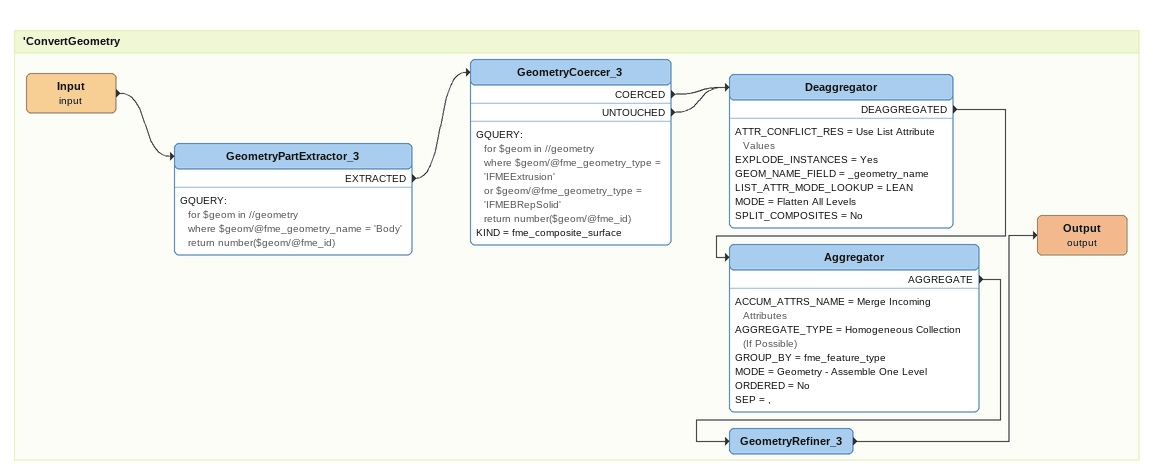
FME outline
Bookmark: 'ConvertGeometry
Input (input)
    -> GeometryPartExtractor_3
GeometryPartExtractor_3
    GQUERY:
      for $geom in //geometry
      where $geom/@fme_geometry_name = 'Body'
      return number($geom/@fme_id)
    EXTRACTED -> GeometryCoercer_3
GeometryCoercer_3
    GQUERY:
      for $geom in //geometry
      where $geom/@fme_geometry_type = 'IFMEExtrusion'
      or $geom/@fme_geometry_type = 'IFMEBRepSolid'
      return number($geom/@fme_id)
    KIND = fme_composite_surface
    COERCED -> Deaggregator
    UNTOUCHED -> Deaggregator
Deaggregator
    ATTR_CONFLICT_RES = Use List Attribute Values
    EXPLODE_INSTANCES = Yes
    GEOM_NAME_FIELD = _geometry_name
    LIST_ATTR_MODE_LOOKUP = LEAN
    MODE = Flatten All Levels
    SPLIT_COMPOSITES = No
    DEAGGREGATED -> Aggregator
Aggregator
    ACCUM_ATTRS_NAME = Merge Incoming Attributes
    AGGREGATE_TYPE = Homogeneous Collection (If Possible)
    GROUP_BY = fme_feature_type
    MODE = Geometry - Assemble One Level
    ORDERED = No
    SEP = ,
    AGGREGATE -> GeometryRefiner_3
GeometryRefiner_3
    -> Output (output)
Output (output)
